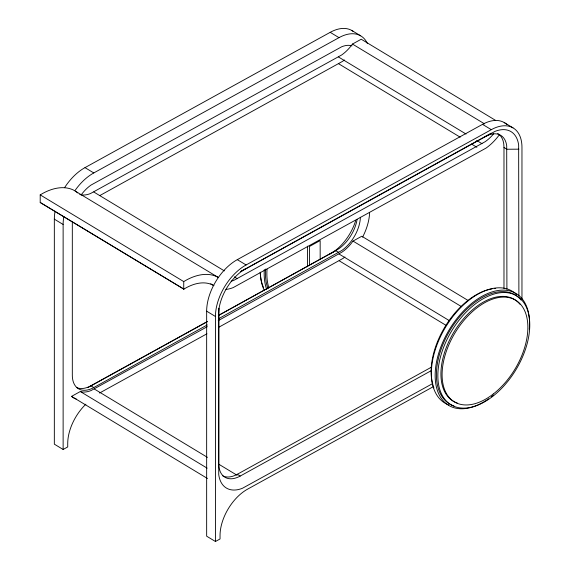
<?xml version="1.0" encoding="UTF-8"?>
<svg xmlns="http://www.w3.org/2000/svg" width="570" height="570" viewBox="0 0 570 570"><rect width="100%" height="100%" fill="white"/><g stroke="black" fill="none" stroke-linecap="round" stroke-linejoin="round"><path stroke-width="0.85" d="M432.765 383.517L242.492 488.248A38.176 22.536 -58.9 0 1 218.73 474.518L218.78 308.213L218.78 463.652A29.676 17.52 -58.9 0 0 240.234 476.05L431.504 370.521M218.51 314.911L218.752 310.6A38.147 22.522 -58.9 0 1 242.492 270.679L494.91 131.421A38.147 22.522 -58.9 0 1 518.65 145.136L518.892 295.844M360.368 217.305L360.247 219.479A29.654 17.506 -58.9 0 1 341.793 250.501L218.958 318.502M495.651 120.427L361.238 39.223L352.459 44.061L350.208 47.004A31.778 18.76 -58.9 0 1 341.722 54.941L90.509 193.536A31.778 18.76 -58.9 0 1 82.023 194.969L79.772 194.513M468.098 300.476L361.779 236.244L353.001 241.082L350.75 244.024A31.778 18.76 -58.9 0 1 342.264 251.961L218.217 320.639M99.786 195.588L342.52 61.375A40.271 23.776 -58.9 0 0 344.401 59.985M231.092 281.217A31.778 18.76 -58.9 0 0 234.035 280.255L485.248 141.652A31.778 18.76 -58.9 0 0 493.734 133.715M218.695 315.41L333.806 251.627A38.147 22.522 -58.9 0 0 355.687 220.597M218.602 327.351L343.062 258.395A40.271 23.776 -58.9 0 0 344.943 257.006M246.197 268.363L240.533 271.641L491.205 133.188M330.101 253.942L338.858 248.734A29.654 17.506 -58.9 0 0 357.091 219.393M213.864 285.663A54.015 31.884 -58.9 0 0 183.868 289.132L40.206 202.493L40.206 194.876L43.291 193.109A63.348 37.392 -58.9 0 1 73.544 190.081L218.51 277.583M183.739 289.204L183.739 281.587L186.825 279.82A63.348 37.392 -58.9 0 1 217.077 276.799L218.538 277.626M64.567 187.701A42.394 25.03 -58.9 0 1 84.987 167.63L330.208 32.333A42.394 25.03 -58.9 0 1 353.25 31.414M40.206 202.493L183.868 289.132M75.119 190.387A42.394 25.03 -58.9 0 1 93.779 172.938L338.993 37.649A42.394 25.03 -58.9 0 1 367.308 43.391M433.62 386.51L247.629 489.124A38.154 22.522 -58.9 0 0 220.041 535.501L220.041 538.964L215.439 541.5L206.654 536.192L206.654 311.177A42.394 25.03 -58.9 0 1 237.305 259.649L482.519 124.36A42.394 25.03 -58.9 0 1 506.837 124.488M215.439 541.5L215.439 316.485A42.394 25.03 -58.9 0 1 246.09 264.957L491.311 129.668A42.394 25.03 -58.9 0 1 521.963 147.374L521.963 299.592M76.323 399.05A40.271 23.776 -58.9 0 1 73.459 397.796L71.535 396.378L80.313 391.533L82.564 391.989A31.778 18.76 -58.9 0 0 91.05 390.557L207.302 326.66M76.352 387.422A29.676 17.52 -58.9 0 0 90.851 385.797L207.473 321.452M218.36 315.445L335.766 250.672L338.694 252.439M88.037 387.5L207.01 321.858M72.319 221.509L72.319 375.167A29.676 17.52 -58.9 0 0 93.779 387.564L207.295 324.936M99.543 393.036L206.931 333.792M55.062 211.263A42.394 25.03 -58.9 0 0 54.335 219.158L54.335 444.165L63.127 449.481L67.723 446.944L67.723 443.481A38.154 22.522 -58.9 0 1 85.878 404.187M222.813 475.907A29.676 17.52 -58.9 0 0 237.305 474.276L431.682 367.037M485.148 136.679L488.248 135.197A29.654 17.506 -58.9 0 1 506.702 145.863L506.908 289.282M518.892 149.176L506.908 149.247L503.98 147.48L503.773 144.089A29.654 17.506 -58.9 0 0 497.681 133.494M351.882 30.516L360.668 35.825M504.194 122.543L512.986 127.851M352.459 44.061L484.593 123.897M330.208 32.333L338.993 37.649M482.519 124.36L491.311 129.668M338.473 56.971L466.053 134.05M476.684 140.477L481.999 143.683M338.673 63.783L460.175 137.192M471.568 144.075L476.883 147.288M353.001 241.082L461.593 306.696M339.015 253.992L449.124 320.518M339.214 260.804L446.289 325.498M84.987 167.63L93.779 172.938M237.305 259.649L246.09 264.957M93.758 191.983L224.373 270.9M234.249 276.863L237.284 278.702M210.722 283.774L213.764 285.606M40.206 194.876L183.739 281.587M54.335 219.158L63.127 224.466L63.127 449.481M206.654 311.177L215.439 316.485M90.851 385.797L93.779 387.564M237.305 474.276L240.234 476.05M94.299 389.004L207.452 457.368M218.844 464.251L237.07 475.259M80.313 391.533L207.131 468.148M71.535 396.378L207.466 478.501M75.739 191.328L77.755 192.917M503.98 147.48L503.98 288.399M320.162 259.457L320.162 240.561L309.439 246.482L309.439 265.371M307.479 246.155L307.479 266.767M488.647 398.808A65.294 38.546 -58.9 0 1 435.216 378.323A65.294 38.546 -58.9 0 1 483.574 295.474A65.294 38.546 -58.9 0 1 529.295 329.168M493.242 395.309A65.294 38.546 -58.9 0 1 491.433 396.749M448.64 404.892A65.294 38.546 -58.9 0 1 446.061 326.389A65.294 38.546 -58.9 0 1 516.598 294.597M453.976 405.954A63.598 37.542 -58.9 0 1 451.419 328.099A63.598 37.542 -58.9 0 1 521.051 300.048M433.898 387.921A63.598 37.542 -58.9 0 1 433.136 385.762M432.908 385.021A63.598 37.542 -58.9 0 1 445.384 326.14A63.598 37.542 -58.9 0 1 491.981 288.912M494.24 288.62A63.598 37.542 -58.9 0 1 495.715 288.506M457.339 403.068A59.351 35.034 -58.9 0 1 454.945 330.408A59.351 35.034 -58.9 0 1 519.933 304.23M225.891 289.403A40.271 23.776 -58.9 0 0 233.237 287.572L486.053 148.093A40.271 23.776 -58.9 0 0 499.47 134.606M63.127 224.466A42.394 25.03 -58.9 0 1 63.854 216.571M369.617 212.653A42.394 25.03 -58.9 0 1 362.598 237.106M352.039 45.857A29.654 17.506 -58.9 0 0 341.793 46.719L90.979 185.093A29.654 17.506 -58.9 0 0 81.175 194.919M266.724 289.503A65.294 38.546 -58.9 0 1 264.302 269.624M264.416 290.7A65.294 38.546 -58.9 0 1 260.369 272.175M267.886 288.413A63.598 37.542 -58.9 0 1 265.527 269.047M268.855 287.843A63.598 37.542 -58.9 0 1 267.045 269.133M263.632 287.715A63.598 37.542 -58.9 0 1 262.613 285.228M262.357 284.508A63.598 37.542 -58.9 0 1 261.48 281.509M261.288 280.725A63.598 37.542 -58.9 0 1 260.191 272.367M492.665 396.406A63.598 37.542 -58.9 0 0 518.472 297.084A63.598 37.542 -58.9 0 0 440.325 357.497A63.598 37.542 -58.9 0 0 492.665 396.406M493.242 394.034A59.351 35.034 -58.9 0 0 517.332 301.345A59.351 35.034 -58.9 0 0 444.401 357.725A59.351 35.034 -58.9 0 0 493.242 394.034"/></g></svg>
